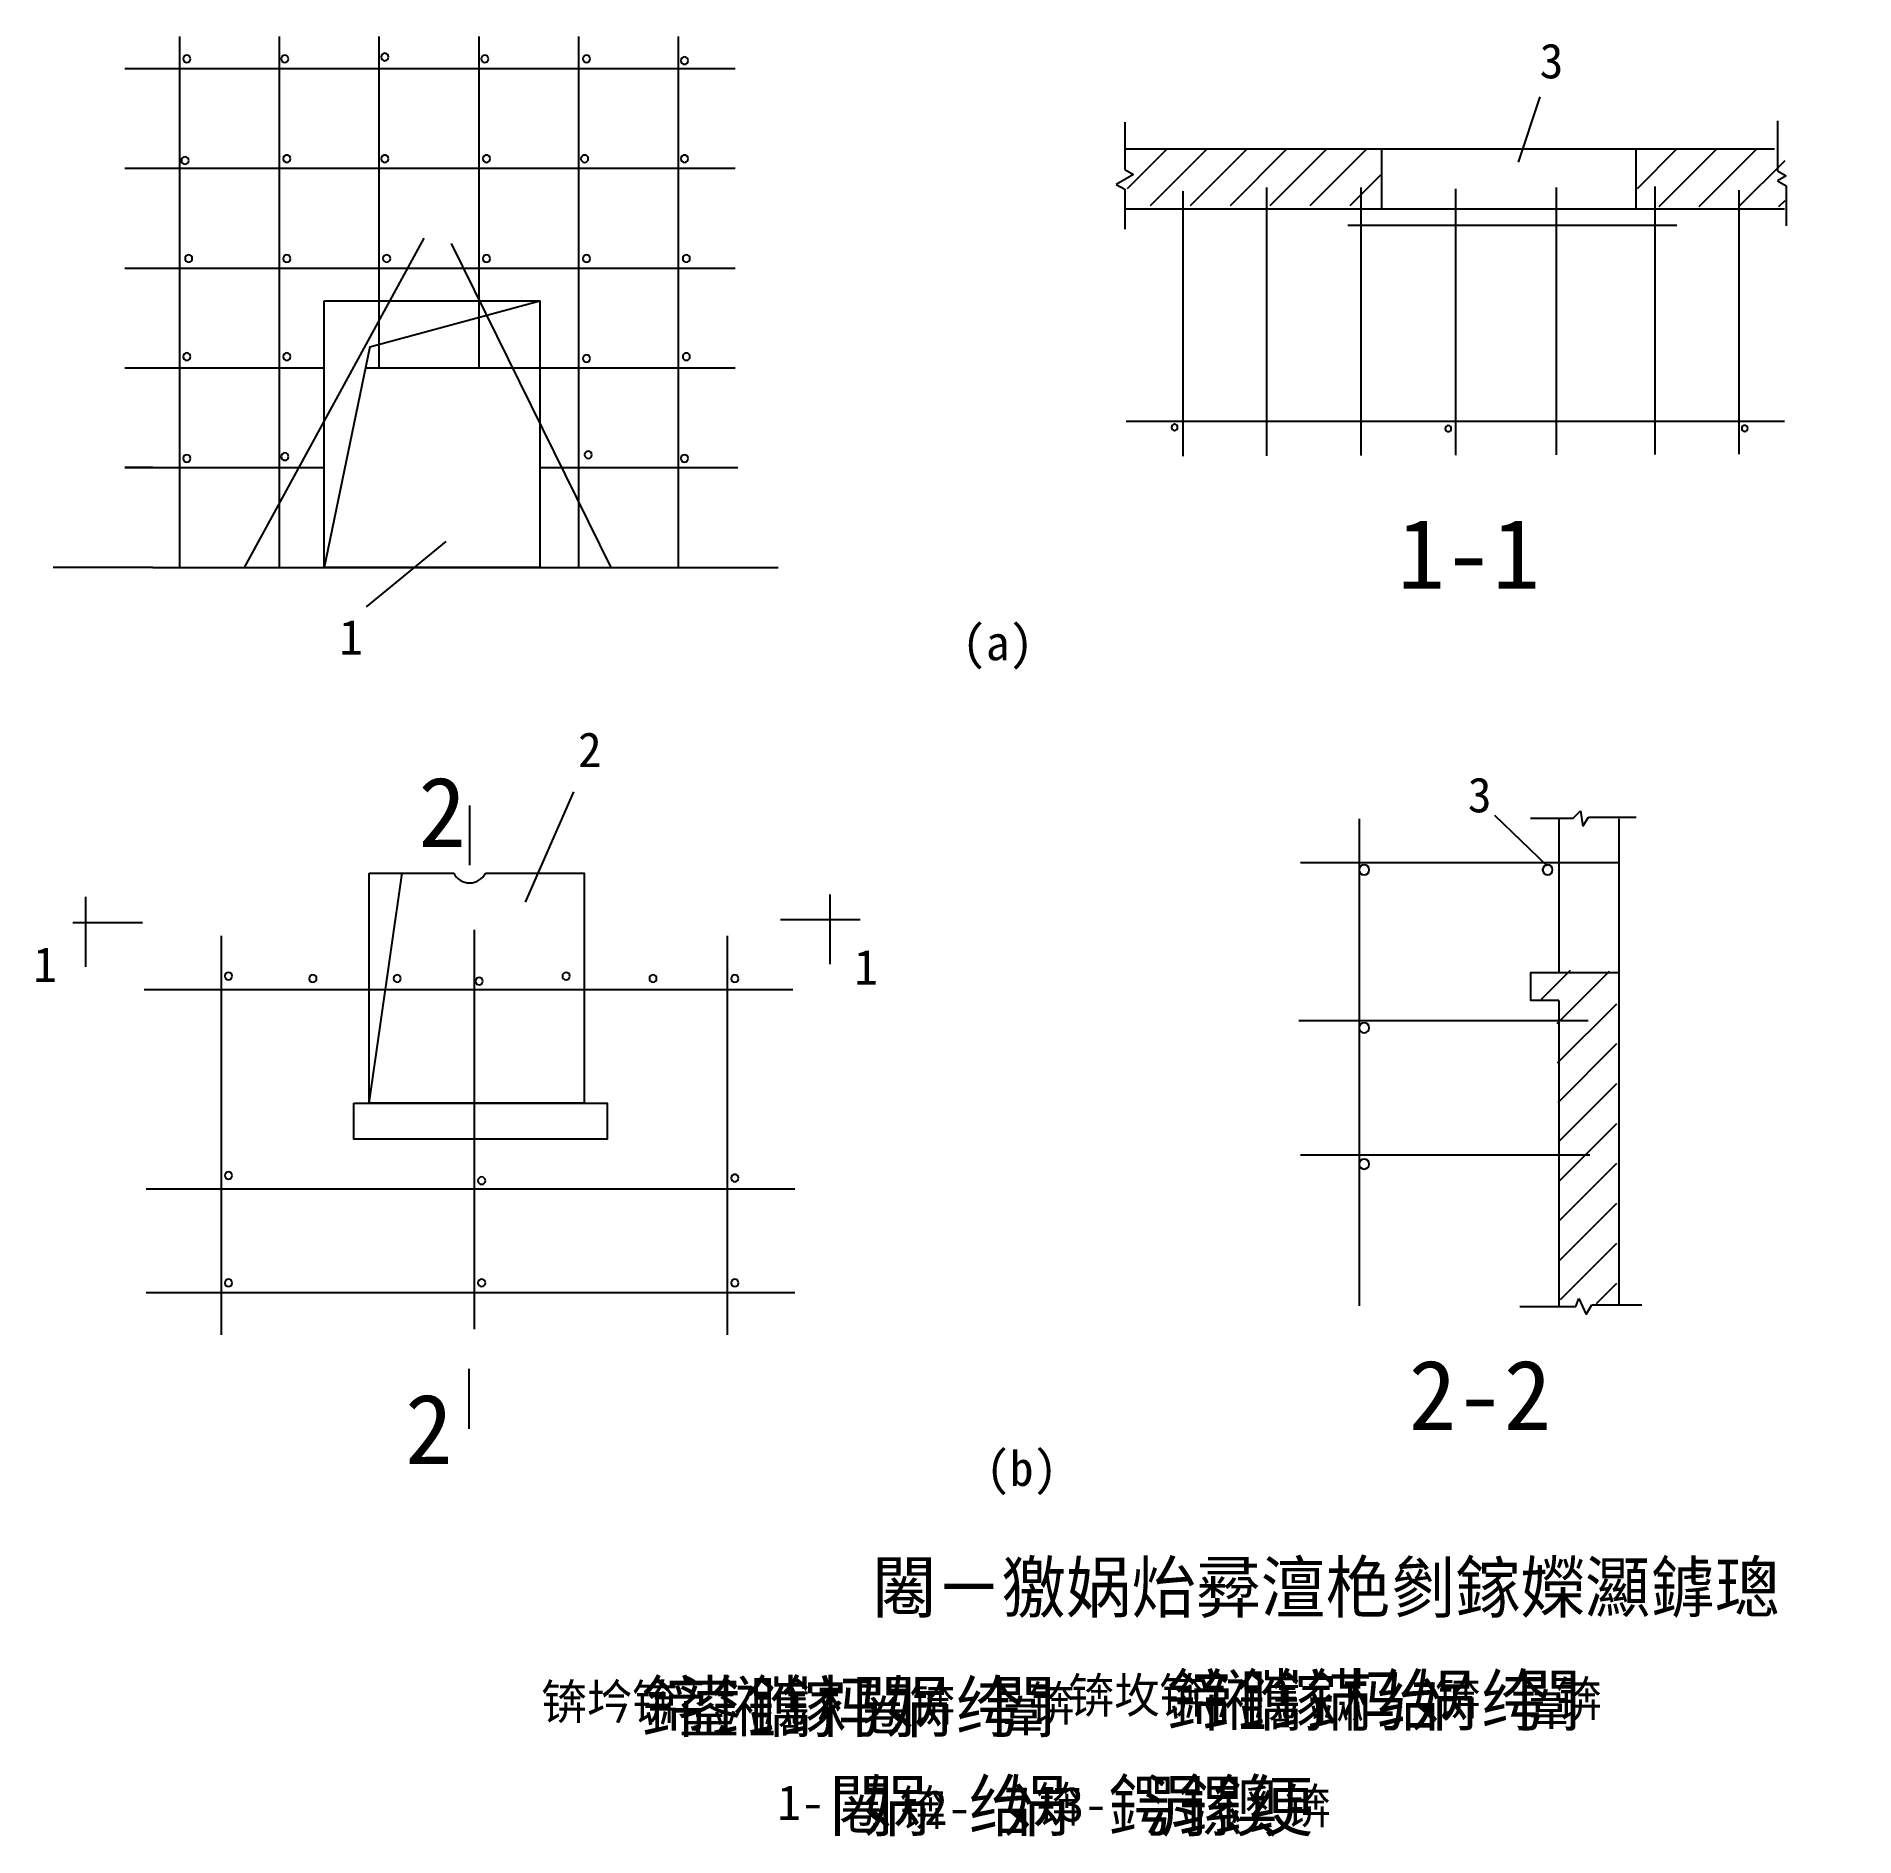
# Model space of a CAD drawing. Header units: metres. Extents: x 145 to 327, y 5 to 185.
import ezdxf

# ---------------------------------------------------------------- set-up
doc = ezdxf.new("R2010")
doc.units = ezdxf.units.M
for name, color, linetype in [('1', 54, 'Continuous'), ('涓鏂', 1, 'Continuous'), ('鍓栧垏绱㈠紩缁嗙嚎', 253, 'Continuous')]:
    doc.layers.add(name, color=color, linetype=linetype)

msp = doc.modelspace()

# ---------------------------------------------------------------- linework, layer by layer
for p, q in [((253.71, 176.43), (253.71, 171.7)), ((319.12, 176.55), (319.12, 171.55)), ((253.71, 171.7), (254.57, 171.2)), ((319.12, 171.55), (319.99, 171.05)), ((254.57, 171.2), (252.84, 170.2)), ((252.84, 170.2), (253.71, 169.7)), ((253.71, 169.7), (253.71, 165.7)), ((319.99, 171.05), (319.12, 170.55)), ((319.12, 170.55), (319.99, 170.05)), ((319.99, 170.05), (319.99, 166.05)), ((294.36, 106.68), (298.64, 106.68)), ((298.64, 106.68), (299.37, 107.41)), ((299.37, 107.41), (299.62, 105.87)), ((299.62, 105.87), (300.18, 106.76)), ((300.18, 106.76), (304.95, 106.76)), ((298.89, 57.73), (299.21, 58.54)), ((299.21, 58.54), (299.94, 56.92)), ((293.3, 57.73), (298.89, 57.73)), ((299.94, 56.92), (300.5, 57.89)), ((300.5, 57.89), (305.52, 57.89))]:
    msp.add_line(p, q)
for points in [[(278.19, 101.5, 1), (277.19, 101.5, 1), (278.19, 101.5, 1)], [(296.58, 101.5, 1), (295.58, 101.5, 1), (296.58, 101.5, 1)], [(278.19, 85.67, 1), (277.19, 85.67, 1), (278.19, 85.67, 1)], [(278.19, 72.01, 1), (277.19, 72.01, 1), (278.19, 72.01, 1)]]:
    msp.add_lwpolyline(points, format="xyb")
at = {"layer": '1'}
for points in [[(158.95, 185.03), (158.95, 131.81)], [(168.95, 185.03), (168.95, 131.81)], [(178.95, 185.03), (178.95, 151.81)], [(188.95, 185.03), (188.95, 151.81)], [(198.95, 185.03), (198.95, 131.81)], [(208.95, 185.03), (208.95, 131.81)], [(153.48, 181.81), (214.65, 181.81)], [(253.83, 173.76), (318.83, 173.76)], [(279.44, 173.76), (279.44, 167.76)], [(304.92, 173.76), (304.92, 167.76)], [(153.48, 171.81), (214.65, 171.81)], [(259.53, 169.51), (259.53, 142.95)], [(267.91, 169.87), (267.91, 142.98)], [(277.37, 169.87), (277.37, 143.01)], [(286.84, 169.75), (286.84, 143.05)], [(296.92, 169.87), (296.92, 143.08)], [(306.84, 170), (306.84, 143.12)], [(315.24, 169.63), (315.24, 143.15)], [(253.83, 167.76), (319.83, 167.76)], [(276.04, 166.11), (309.04, 166.11)], [(165.46, 131.81), (183.48, 164.82)], [(202.23, 131.81), (186.21, 164.27)], [(153.48, 161.81), (214.65, 161.81)], [(173.47, 158.51), (195.07, 158.51), (195.07, 131.81), (173.47, 131.81), (173.47, 158.51)], [(178.02, 153.9), (195.07, 158.51)], [(178.02, 153.9), (173.47, 131.81)], [(153.48, 151.81), (173.47, 151.81)], [(177.59, 151.81), (214.65, 151.81)], [(253.83, 146.45), (319.83, 146.45)], [(156.28, 141.81), (153.48, 141.81)], [(153.48, 141.81), (173.47, 141.81)], [(195.07, 141.81), (214.92, 141.81)], [(156.28, 131.81), (146.28, 131.81)], [(156.28, 131.81), (218.95, 131.81)], [(157.12, 131.81), (160.58, 131.81)], [(188.04, 101.96), (188.04, 107.96)], [(277.2, 106.6), (277.2, 57.81)], [(297.2, 106.6), (297.2, 91.22)], [(303.2, 106.6), (303.2, 57.81)], [(271.32, 102.23), (303.2, 102.23)], [(177.98, 78.11), (181.28, 101.18)], [(177.98, 101.18), (186.44, 101.18)], [(189.63, 101.18), (199.51, 101.18), (199.51, 78.11), (177.98, 78.11), (177.98, 101.18)], [(149.53, 98.79), (149.53, 91.79)], [(224.12, 99.04), (224.12, 92.04)], [(148.25, 96.22), (155.25, 96.22)], [(163.12, 94.89), (163.12, 54.89)], [(188.49, 95.47), (188.49, 55.47)], [(213.86, 94.89), (213.86, 54.89)], [(227.19, 96.48), (219.19, 96.48)], [(297.2, 88.4), (294.38, 88.4), (294.38, 91.22), (297.2, 91.22)], [(297.2, 91.22), (303.2, 91.22)], [(155.43, 89.51), (220.43, 89.51)], [(297.2, 88.4), (297.2, 57.81)], [(271.14, 86.39), (300.14, 86.39)], [(176.44, 78.11), (201.82, 78.11), (201.82, 74.52), (176.44, 74.52), (176.44, 78.11)], [(271.32, 72.92), (300.32, 72.92)], [(155.62, 69.52), (220.62, 69.52)], [(155.62, 59.14), (220.62, 59.14)], [(187.98, 45.48), (187.98, 51.48)]]:
    msp.add_lwpolyline(points, dxfattribs=at)
for points in [[(160.06, 182.78, 1), (159.32, 182.78, 1), (160.06, 182.78, 1)], [(169.89, 182.78, 1), (169.15, 182.78, 1), (169.89, 182.78, 1)], [(179.91, 182.96, 1), (179.17, 182.96, 1), (179.91, 182.96, 1)], [(189.92, 182.78, 1), (189.18, 182.78, 1), (189.92, 182.78, 1)], [(200.11, 182.78, 1), (199.37, 182.78, 1), (200.11, 182.78, 1)], [(209.94, 182.6, 1), (209.2, 182.6, 1), (209.94, 182.6, 1)], [(170.08, 172.77, 1), (169.34, 172.77, 1), (170.08, 172.77, 1)], [(179.91, 172.77, 1), (179.17, 172.77, 1), (179.91, 172.77, 1)], [(190.1, 172.77, 1), (189.36, 172.77, 1), (190.1, 172.77, 1)], [(199.93, 172.77, 1), (199.19, 172.77, 1), (199.93, 172.77, 1)], [(209.94, 172.77, 1), (209.2, 172.77, 1), (209.94, 172.77, 1)], [(159.88, 172.59, 1), (159.14, 172.59, 1), (159.88, 172.59, 1)], [(160.24, 162.76, 1), (159.51, 162.76, 1), (160.24, 162.76, 1)], [(170.08, 162.76, 1), (169.34, 162.76, 1), (170.08, 162.76, 1)], [(180.09, 162.76, 1), (179.35, 162.76, 1), (180.09, 162.76, 1)], [(190.1, 162.76, 1), (189.36, 162.76, 1), (190.1, 162.76, 1)], [(200.11, 162.76, 1), (199.37, 162.76, 1), (200.11, 162.76, 1)], [(210.12, 162.76, 1), (209.39, 162.76, 1), (210.12, 162.76, 1)], [(160.06, 152.93, 1), (159.32, 152.93, 1), (160.06, 152.93, 1)], [(170.08, 152.93, 1), (169.34, 152.93, 1), (170.08, 152.93, 1)], [(200.11, 152.74, 1), (199.37, 152.74, 1), (200.11, 152.74, 1)], [(210.12, 152.93, 1), (209.39, 152.93, 1), (210.12, 152.93, 1)], [(258.99, 145.85, 1), (258.38, 145.85, 1), (258.99, 145.85, 1)], [(286.42, 145.72, 1), (285.81, 145.72, 1), (286.42, 145.72, 1)], [(316.13, 145.74, 1), (315.53, 145.74, 1), (316.13, 145.74, 1)], [(160.06, 142.73, 1), (159.32, 142.73, 1), (160.06, 142.73, 1)], [(169.89, 142.91, 1), (169.15, 142.91, 1), (169.89, 142.91, 1)], [(200.29, 143.1, 1), (199.56, 143.1, 1), (200.29, 143.1, 1)], [(209.94, 142.73, 1), (209.2, 142.73, 1), (209.94, 142.73, 1)], [(186.44, 101.18, 0.62), (189.63, 101.18, 0.62)], [(164.24, 90.85, 1), (163.5, 90.85, 1), (164.24, 90.85, 1)], [(198.07, 90.85, 1), (197.33, 90.85, 1), (198.07, 90.85, 1)], [(172.7, 90.6, 1), (171.96, 90.6, 1), (172.7, 90.6, 1)], [(181.15, 90.6, 1), (180.42, 90.6, 1), (181.15, 90.6, 1)], [(189.36, 90.34, 1), (188.62, 90.34, 1), (189.36, 90.34, 1)], [(206.78, 90.6, 1), (206.05, 90.6, 1), (206.78, 90.6, 1)], [(214.99, 90.6, 1), (214.25, 90.6, 1), (214.99, 90.6, 1)], [(164.24, 70.86, 1), (163.5, 70.86, 1), (164.24, 70.86, 1)], [(189.61, 70.35, 1), (188.87, 70.35, 1), (189.61, 70.35, 1)], [(214.99, 70.61, 1), (214.25, 70.61, 1), (214.99, 70.61, 1)], [(164.24, 60.1, 1), (163.5, 60.1, 1), (164.24, 60.1, 1)], [(189.61, 60.1, 1), (188.87, 60.1, 1), (189.61, 60.1, 1)], [(214.99, 60.1, 1), (214.25, 60.1, 1), (214.99, 60.1, 1)]]:
    msp.add_lwpolyline(points, format="xyb", dxfattribs=at)
at = {"layer": '涓鏂'}
for p, q in [((293.15, 172.42), (295.34, 178.98)), ((185.66, 134.42), (177.66, 127.86)), ((193.62, 98.27), (198.49, 109.3)), ((296.06, 101.87), (290.78, 106.96))]:
    msp.add_line(p, q, dxfattribs=at)
at = {"layer": '鍓栧垏绱㈠紩缁嗙嚎'}
for p, q in [((257.95, 173.76), (253.95, 169.76)), ((261.95, 173.76), (256.25, 168.05)), ((265.95, 173.76), (260.25, 168.05)), ((269.95, 173.76), (264.25, 168.05)), ((273.95, 173.76), (268.25, 168.05)), ((277.95, 173.76), (272.25, 168.05)), ((309.04, 173.76), (305.04, 169.76)), ((313.04, 173.76), (307.22, 167.93)), ((317.04, 173.76), (311.22, 167.93)), ((319.85, 172.56), (315.22, 167.93)), ((279.32, 171.12), (276.25, 168.05)), ((319.85, 168.56), (319.22, 167.93)), ((298.33, 91.41), (295.44, 88.51)), ((302.25, 91.32), (296.99, 86.07)), ((302.97, 88.05), (297.04, 82.12)), ((302.97, 84.05), (297.09, 78.16)), ((302.97, 80.05), (297.14, 74.21)), ((302.97, 76.05), (297.19, 70.26)), ((302.97, 72.05), (297.23, 66.31)), ((302.97, 68.05), (297.28, 62.36)), ((302.97, 64.05), (297.33, 58.4)), ((302.97, 60.05), (300.94, 58.01))]:
    msp.add_line(p, q, dxfattribs=at)

# ---------------------------------------------------------------- texts
at = {"layer": '涓鏂'}
for s, height, p in [('3', 3.5, (295.28, 180.82)), ('1-1', 7, (281.03, 129.67)), ('1', 3.5, (174.96, 123.06)), ('(a)', 3.5, (237.39, 122.51)), ('2', 3.5, (198.89, 111.79)), ('2', 7, (182.9, 103.8)), ('3', 3.5, (288.08, 107.26)), ('1', 3.5, (144.3, 90.26)), ('1', 3.5, (226.57, 90)), ('2-2', 7, (282.16, 45.37)), ('2', 7, (181.57, 41.96)), ('(b)', 3.5, (239.79, 39.76)), ('闂ㄧ獥娲炲彛澶栬剼鎵嬫灦鎼璁', 5, (228.34, 27.09)), ('锛坅锛', 3.5, (195.25, 16.38)), ('鍗', 5, (205.28, 15.12)), ('鍙', 5, (208.78, 15.12)), ('鎺', 5, (212.28, 15.12)), ('鑴', 5, (215.78, 15.12)), ('鎵', 5, (219.28, 15.12)), ('杩', 5, (222.78, 15.12)), ('闂', 5, (226.28, 15.12)), ('娲', 5, (229.78, 15.12)), ('锛', 3.5, (232.15, 16.21)), ('绔', 5, (236.78, 15.12)), ('闈', 5, (240.28, 15.12)), ('锛', 3.5, (244.11, 16.21)), ('锛坆锛', 3.5, (248.09, 17.02)), ('鍗', 5, (257.94, 15.76)), ('鎺', 5, (261.44, 15.76)), ('鑴', 5, (264.94, 15.76)), ('鎵', 5, (268.44, 15.76)), ('鏋', 5, (271.94, 15.76)), ('杩', 5, (275.44, 15.76)), ('绐', 5, (278.94, 15.76)), ('娲', 5, (282.44, 15.76)), ('锛', 3.5, (284.82, 16.85)), ('绔', 5, (289.44, 15.76)), ('闈', 5, (292.94, 15.76)), ('锛', 3.5, (296.95, 16.68)), ('绐', 5, (238.06, 5.19)), ('鍔', 5, (252.06, 5.19)), ('鏍', 5, (259.06, 5.19)), ('鐭', 5, (262.56, 5.19)), ('1-', 3.5, (218.87, 6.27)), ('闂', 5, (224.06, 5.19)), ('娲', 5, (227.56, 5.19)), ('锛', 3.5, (231.17, 5.76)), ('2-', 3.5, (233.57, 5.76)), ('娲', 5, (241.56, 5.19)), ('锛', 3.5, (244.84, 6.1)), ('3-', 3.5, (247.24, 6.1)), ('涓', 5, (255.56, 5.19)), ('绠', 5, (266.06, 5.19)), ('锛', 3.5, (269.79, 5.93))]:
    msp.add_text(s, height=height, dxfattribs=at).set_placement(p)

doc.saveas('drawing.dxf')
